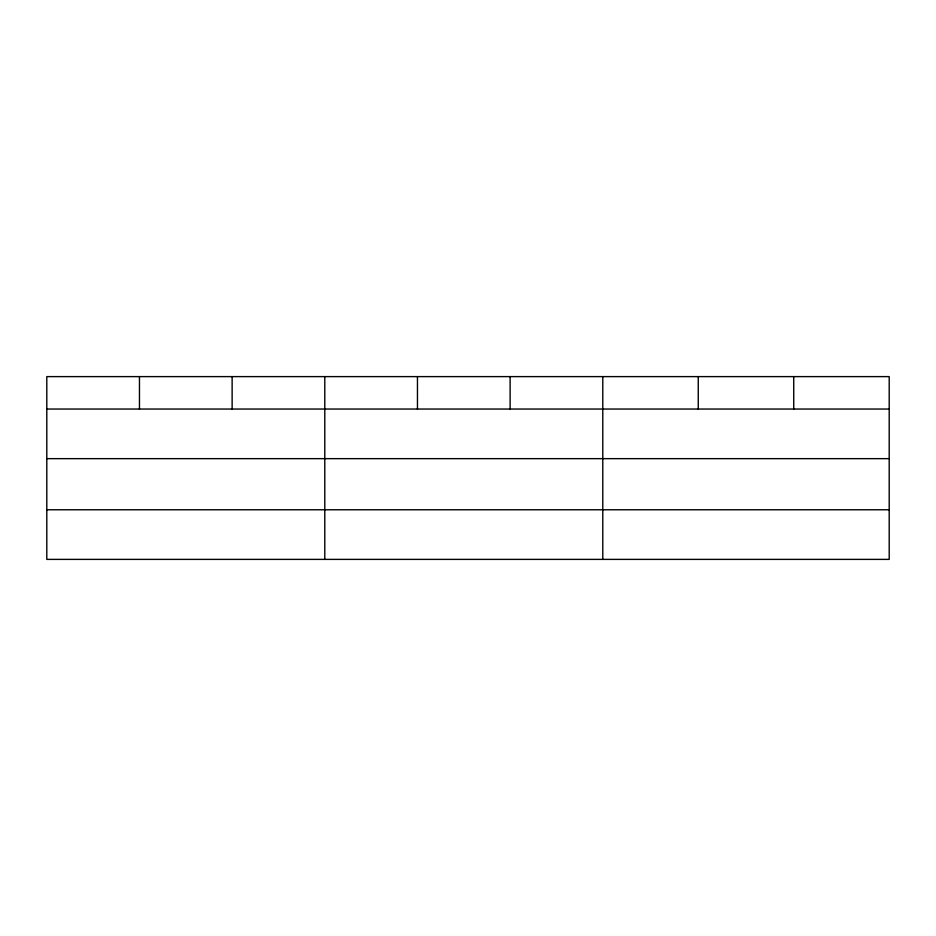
<?xml version="1.0" encoding="UTF-8"?>
<svg xmlns="http://www.w3.org/2000/svg" width="936" height="936" viewBox="0 0 936 936"><rect width="100%" height="100%" fill="white"/><g stroke="black" fill="none" stroke-linecap="round" stroke-linejoin="round"><path stroke-width="1.4" d="M889.2 458.652L889.2 376.611L46.8 376.611L46.8 559.389L889.2 559.389L889.2 458.652L46.8 458.652M46.8 409.044L889.2 409.044M46.8 509.769L889.2 509.769M793.728 376.611L793.728 409.044M698.256 376.611L698.256 409.044M602.784 376.611L602.784 559.389M510.12 376.611L510.12 409.044M417.456 376.611L417.456 409.044M324.792 376.611L324.792 559.389M232.128 376.611L232.128 409.044M139.464 376.611L139.464 409.044"/></g></svg>
